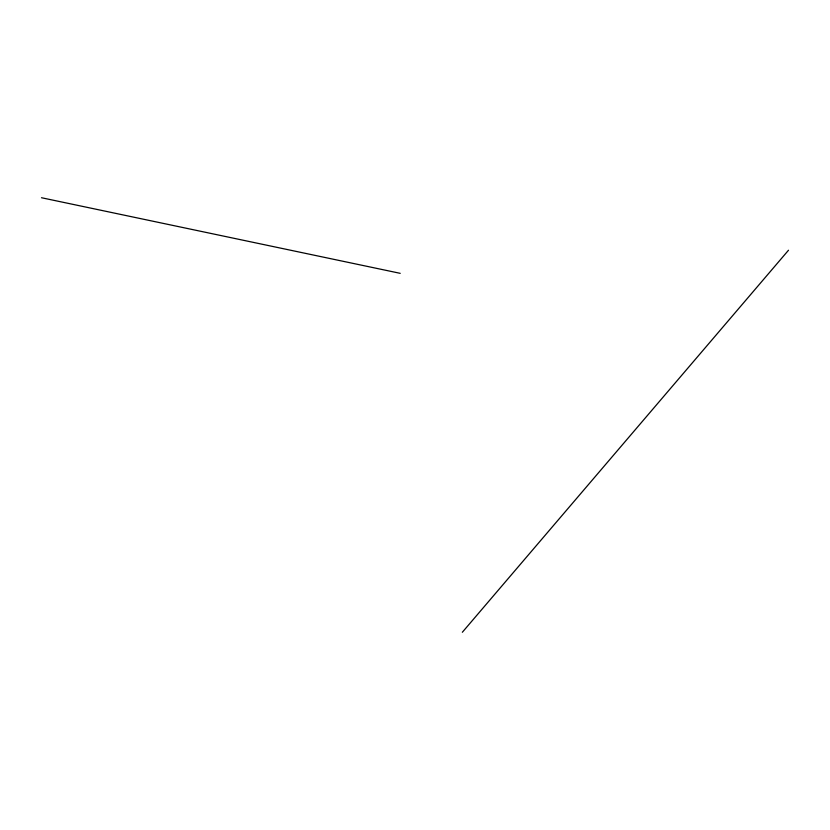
<?xml version="1.0" encoding="UTF-8"?>
<svg xmlns="http://www.w3.org/2000/svg" width="830" height="830" viewBox="0 0 830 830"><rect width="100%" height="100%" fill="white"/><g stroke="black" fill="none" stroke-linecap="round" stroke-linejoin="round"><path stroke-width="1.25" d="M462.341 632.263L788.5 250.235M41.5 197.737L400.205 273.329"/></g></svg>
